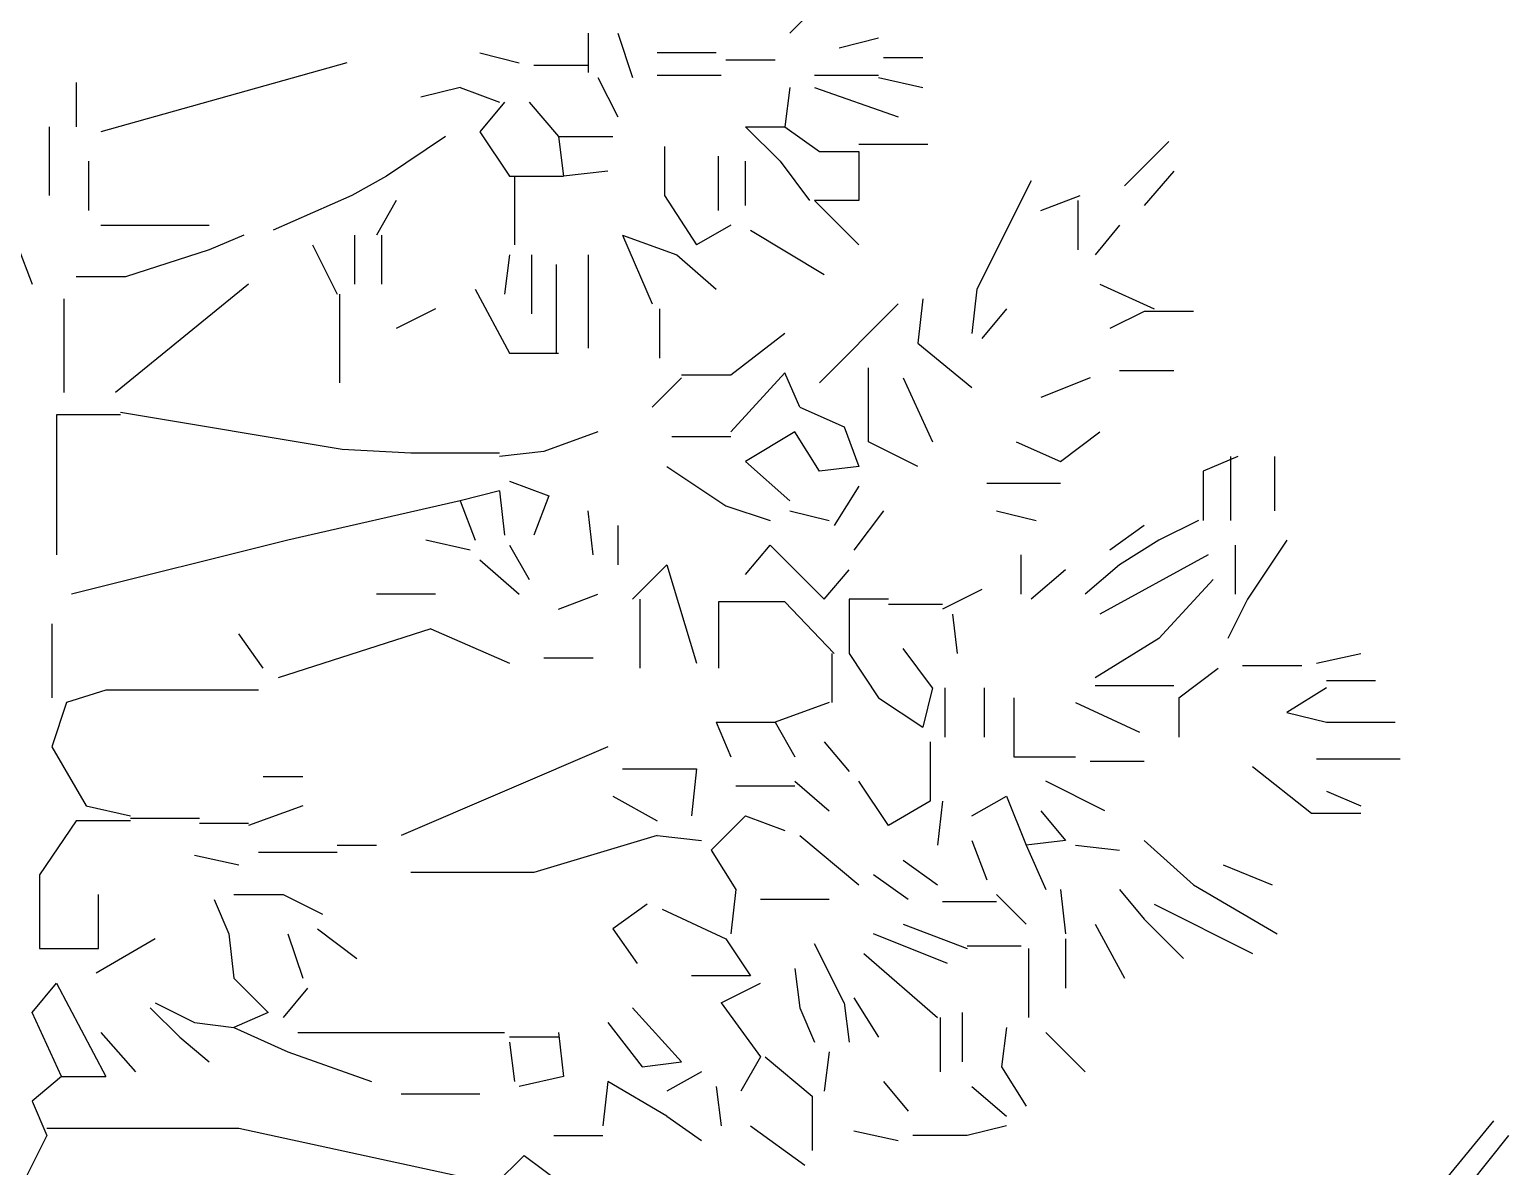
# Model space of a CAD drawing. Header units: metres. Extents: x -2.5 to 2, y 0 to 11.
# Drawn here: x 0.052 to 1.575, y 6.858 to 8.028 of the extents above; entities that cross this region are included whole.
import ezdxf

# ---------------------------------------------------------------- set-up
doc = ezdxf.new("R2010")
doc.units = ezdxf.units.M
doc.header["$LTSCALE"] = 0.2

msp = doc.modelspace()

# ---------------------------------------------------------------- linework, layer by layer
at = {"linetype": 'Continuous'}
for p, q in [((0.8655, 8.0548), (0.8351, 8.0244)), ((0.6274, 8.0244), (0.6274, 7.9839)), ((0.6578, 8.0244), (0.673, 7.9788)), ((0.6578, 8.0244), (0.673, 7.9788)), ((0.9263, 8.0194), (0.8857, 8.0092)), ((0.9263, 8.0194), (0.8857, 8.0092)), ((0.9263, 8.0194), (0.8857, 8.0092)), ((0.3791, 7.994), (0.1258, 7.9231)), ((0.5159, 8.0042), (0.5565, 7.994)), ((0.7591, 8.0042), (0.6983, 8.0042)), ((0.8199, 7.9966), (0.7692, 7.9966)), ((0.9718, 7.9991), (0.9313, 7.9991)), ((0.5716, 7.9915), (0.6274, 7.9915)), ((0.5716, 7.9915), (0.6274, 7.9915)), ((0.5716, 7.9915), (0.6274, 7.9915)), ((0.5716, 7.9915), (0.6274, 7.9915)), ((0.6375, 7.9788), (0.6578, 7.9383)), ((0.6375, 7.9788), (0.6578, 7.9383)), ((0.6375, 7.9788), (0.6578, 7.9383)), ((0.6983, 7.9814), (0.7642, 7.9814)), ((0.6983, 7.9814), (0.7642, 7.9814)), ((0.8604, 7.9814), (0.9263, 7.9814)), ((0.8604, 7.9814), (0.9263, 7.9814)), ((0.8604, 7.9814), (0.9263, 7.9814)), ((0.8604, 7.9814), (0.9263, 7.9814)), ((0.8604, 7.9814), (0.9263, 7.9814)), ((0.8604, 7.9814), (0.9263, 7.9814)), ((0.9263, 7.9788), (0.9718, 7.9687)), ((0.9263, 7.9788), (0.9718, 7.9687)), ((0.1005, 7.9738), (0.1005, 7.9282)), ((0.1005, 7.9738), (0.1005, 7.9282)), ((0.1005, 7.9738), (0.1005, 7.9282)), ((0.1005, 7.9738), (0.1005, 7.9282)), ((0.1005, 7.9738), (0.1005, 7.9282)), ((0.4957, 7.9687), (0.4551, 7.9586)), ((0.4957, 7.9687), (0.4551, 7.9586)), ((0.4957, 7.9687), (0.4551, 7.9586)), ((0.4957, 7.9687), (0.4551, 7.9586)), ((0.4957, 7.9687), (0.4551, 7.9586)), ((0.4957, 7.9687), (0.4551, 7.9586)), ((0.4957, 7.9687), (0.5362, 7.9535)), ((0.8351, 7.9687), (0.83, 7.9282)), ((0.8604, 7.9687), (0.9465, 7.9383)), ((0.5413, 7.9535), (0.5159, 7.9231)), ((0.5413, 7.9535), (0.5159, 7.9231)), ((0.5413, 7.9535), (0.5159, 7.9231)), ((0.5413, 7.9535), (0.5159, 7.9231)), ((0.5666, 7.9535), (0.597, 7.918)), ((0.0726, 7.9282), (0.0726, 7.8573)), ((0.4805, 7.918), (0.4197, 7.8775)), ((0.5159, 7.9231), (0.5463, 7.8775)), ((0.5159, 7.9231), (0.5463, 7.8775)), ((0.5159, 7.9231), (0.5463, 7.8775)), ((0.5159, 7.9231), (0.5463, 7.8775)), ((0.5159, 7.9231), (0.5463, 7.8775)), ((0.5159, 7.9231), (0.5463, 7.8775)), ((0.5159, 7.9231), (0.5463, 7.8775)), ((0.5159, 7.9231), (0.5463, 7.8775)), ((0.5159, 7.9231), (0.5463, 7.8775)), ((0.5159, 7.9231), (0.5463, 7.8775)), ((0.5159, 7.9231), (0.5463, 7.8775)), ((0.597, 7.918), (0.602, 7.8775)), ((0.597, 7.918), (0.6527, 7.918)), ((0.597, 7.918), (0.602, 7.8775)), ((0.7895, 7.9282), (0.83, 7.9282)), ((0.7895, 7.9282), (0.83, 7.9282)), ((0.7895, 7.9282), (0.8249, 7.8927)), ((0.83, 7.9282), (0.8655, 7.9028)), ((0.7059, 7.9079), (0.7059, 7.8573)), ((0.8655, 7.9028), (0.906, 7.9028)), ((0.906, 7.9104), (0.9769, 7.9104)), ((0.906, 7.9028), (0.906, 7.8522)), ((0.906, 7.9028), (0.906, 7.8522)), ((0.906, 7.9028), (0.906, 7.8522)), ((0.906, 7.9028), (0.906, 7.8522)), ((0.906, 7.9028), (0.906, 7.8522)), ((0.906, 7.9028), (0.906, 7.8522)), ((0.906, 7.9028), (0.906, 7.8522)), ((0.906, 7.9028), (0.906, 7.8522)), ((0.906, 7.9028), (0.906, 7.8522)), ((0.906, 7.9028), (0.906, 7.8522)), ((0.906, 7.9028), (0.906, 7.8522)), ((0.906, 7.9028), (0.906, 7.8522)), ((0.906, 7.9028), (0.906, 7.8522)), ((1.2252, 7.913), (1.1796, 7.8674)), ((1.2252, 7.913), (1.1796, 7.8674)), ((0.1132, 7.8927), (0.1132, 7.8421)), ((0.1132, 7.8927), (0.1132, 7.8421)), ((0.1132, 7.8927), (0.1132, 7.8421)), ((0.1132, 7.8927), (0.1132, 7.8421)), ((0.7616, 7.8421), (0.7616, 7.8978)), ((0.7895, 7.8471), (0.7895, 7.8927)), ((0.7895, 7.8471), (0.7895, 7.8927)), ((0.7895, 7.8471), (0.7895, 7.8927)), ((0.7895, 7.8471), (0.7895, 7.8927)), ((0.7895, 7.8471), (0.7895, 7.8927)), ((0.7895, 7.8471), (0.7895, 7.8927)), ((0.7895, 7.8471), (0.7895, 7.8927)), ((0.8249, 7.8927), (0.8553, 7.8522)), ((0.4197, 7.8775), (0.3842, 7.8573)), ((0.5463, 7.8775), (0.602, 7.8775)), ((0.5514, 7.8775), (0.5514, 7.8066)), ((0.5514, 7.8775), (0.5514, 7.8066)), ((0.5514, 7.8775), (0.5514, 7.8066)), ((0.5514, 7.8775), (0.5514, 7.8066)), ((0.5514, 7.8775), (0.5514, 7.8066)), ((0.6476, 7.8826), (0.602, 7.8775)), ((1.0833, 7.8724), (1.0276, 7.761)), ((1.0833, 7.8724), (1.0276, 7.761)), ((1.2302, 7.8826), (1.1998, 7.8471)), ((1.2302, 7.8826), (1.1998, 7.8471)), ((1.2302, 7.8826), (1.1998, 7.8471)), ((0.3842, 7.8573), (0.3031, 7.8218)), ((0.3842, 7.8573), (0.3031, 7.8218)), ((0.3842, 7.8573), (0.3031, 7.8218)), ((0.3842, 7.8573), (0.3031, 7.8218)), ((0.3842, 7.8573), (0.3031, 7.8218)), ((0.3842, 7.8573), (0.3031, 7.8218)), ((0.3842, 7.8573), (0.3031, 7.8218)), ((0.3842, 7.8573), (0.3031, 7.8218)), ((0.3842, 7.8573), (0.3031, 7.8218)), ((0.7059, 7.8573), (0.7388, 7.8066)), ((1.0934, 7.8421), (1.134, 7.8573)), ((0.4298, 7.8522), (0.4095, 7.8167)), ((0.4298, 7.8522), (0.4095, 7.8167)), ((0.4298, 7.8522), (0.4095, 7.8167)), ((0.4298, 7.8522), (0.4095, 7.8167)), ((0.906, 7.8522), (0.8604, 7.8522)), ((0.906, 7.8522), (0.8604, 7.8522)), ((0.906, 7.8522), (0.8604, 7.8522)), ((0.8604, 7.8522), (0.906, 7.8066)), ((0.906, 7.8522), (0.8604, 7.8522)), ((0.906, 7.8522), (0.8604, 7.8522)), ((0.906, 7.8522), (0.8604, 7.8522)), ((0.906, 7.8522), (0.8604, 7.8522)), ((0.906, 7.8522), (0.8604, 7.8522)), ((0.906, 7.8522), (0.8604, 7.8522)), ((0.8604, 7.8522), (0.906, 7.8066)), ((0.906, 7.8522), (0.8604, 7.8522)), ((0.8604, 7.8522), (0.906, 7.8066)), ((0.8604, 7.8522), (0.906, 7.8066)), ((0.906, 7.8522), (0.8604, 7.8522)), ((0.906, 7.8522), (0.8604, 7.8522)), ((0.906, 7.8522), (0.8604, 7.8522)), ((1.1314, 7.8522), (1.1314, 7.8015)), ((0.1258, 7.8269), (0.2373, 7.8269)), ((0.1258, 7.8269), (0.2373, 7.8269)), ((0.1258, 7.8269), (0.2373, 7.8269)), ((0.1258, 7.8269), (0.2373, 7.8269)), ((0.7743, 7.8269), (0.7388, 7.8066)), ((0.7743, 7.8269), (0.7388, 7.8066)), ((1.1745, 7.8269), (1.1492, 7.7965)), ((1.1745, 7.8269), (1.1492, 7.7965)), ((1.1745, 7.8269), (1.1492, 7.7965)), ((0.2728, 7.8167), (0.2373, 7.8015)), ((0.2728, 7.8167), (0.2373, 7.8015)), ((0.2728, 7.8167), (0.2373, 7.8015)), ((0.2728, 7.8167), (0.2373, 7.8015)), ((0.2728, 7.8167), (0.2373, 7.8015)), ((0.2728, 7.8167), (0.2373, 7.8015)), ((0.2728, 7.8167), (0.2373, 7.8015)), ((0.2728, 7.8167), (0.2373, 7.8015)), ((0.3867, 7.8167), (0.3867, 7.7661)), ((0.3867, 7.8167), (0.3867, 7.7661)), ((0.3867, 7.8167), (0.3867, 7.7661)), ((0.3867, 7.8167), (0.3867, 7.7661)), ((0.4146, 7.8167), (0.4146, 7.7661)), ((0.4146, 7.8167), (0.4146, 7.7661)), ((0.4146, 7.8167), (0.4146, 7.7661)), ((0.4146, 7.8167), (0.4146, 7.7661)), ((0.6628, 7.8167), (0.7186, 7.7965)), ((0.6628, 7.8167), (0.7186, 7.7965)), ((0.6628, 7.8167), (0.7186, 7.7965)), ((0.6628, 7.8167), (0.7186, 7.7965)), ((0.6628, 7.8167), (0.7186, 7.7965)), ((0.6628, 7.8167), (0.6932, 7.7458)), ((0.6628, 7.8167), (0.6932, 7.7458)), ((0.7945, 7.8218), (0.8705, 7.7762)), ((0.7945, 7.8218), (0.8705, 7.7762)), ((0.7945, 7.8218), (0.8705, 7.7762)), ((0.7945, 7.8218), (0.8705, 7.7762)), ((0.0397, 7.8066), (0.0549, 7.7661)), ((0.0397, 7.8066), (0.0549, 7.7661)), ((0.2373, 7.8015), (0.1512, 7.7737)), ((0.2373, 7.8015), (0.1512, 7.7737)), ((0.3437, 7.8066), (0.369, 7.7559)), ((0.3437, 7.8066), (0.369, 7.7559)), ((0.3437, 7.8066), (0.369, 7.7559)), ((0.3437, 7.8066), (0.369, 7.7559)), ((0.3437, 7.8066), (0.369, 7.7559)), ((0.3437, 7.8066), (0.369, 7.7559)), ((0.3437, 7.8066), (0.369, 7.7559)), ((0.3437, 7.8066), (0.369, 7.7559)), ((0.5463, 7.7965), (0.5413, 7.7559)), ((0.5463, 7.7965), (0.5413, 7.7559)), ((0.5463, 7.7965), (0.5413, 7.7559)), ((0.5463, 7.7965), (0.5413, 7.7559)), ((0.5463, 7.7965), (0.5413, 7.7559)), ((0.5463, 7.7965), (0.5413, 7.7559)), ((0.5463, 7.7965), (0.5413, 7.7559)), ((0.5691, 7.7965), (0.5691, 7.7357)), ((0.6274, 7.7965), (0.6274, 7.7002)), ((0.6274, 7.7965), (0.6274, 7.7002)), ((0.6274, 7.7965), (0.6274, 7.7002)), ((0.6274, 7.7965), (0.6274, 7.7002)), ((0.6274, 7.7965), (0.6274, 7.7002)), ((0.7186, 7.7965), (0.7591, 7.761)), ((0.5944, 7.7863), (0.5944, 7.6951)), ((0.1512, 7.7737), (0.1005, 7.7737)), ((0.1512, 7.7737), (0.1005, 7.7737)), ((0.2778, 7.7661), (0.141, 7.6546)), ((0.2778, 7.7661), (0.141, 7.6546)), ((0.2778, 7.7661), (0.141, 7.6546)), ((0.2778, 7.7661), (0.141, 7.6546)), ((1.1542, 7.7661), (1.21, 7.7407)), ((0.0878, 7.7509), (0.0878, 7.6546)), ((0.0878, 7.7509), (0.0878, 7.6546)), ((0.3715, 7.7559), (0.3715, 7.6647)), ((0.5109, 7.761), (0.5463, 7.6951)), ((0.5109, 7.761), (0.5463, 7.6951)), ((0.9718, 7.7509), (0.9668, 7.7053)), ((1.0276, 7.761), (1.0225, 7.7154)), ((0.4703, 7.7407), (0.4298, 7.7205)), ((0.7008, 7.7407), (0.7008, 7.6901)), ((0.7008, 7.7407), (0.7008, 7.6901)), ((0.9465, 7.7458), (0.8655, 7.6647)), ((1.058, 7.7407), (1.0326, 7.7103)), ((1.1998, 7.7382), (1.1644, 7.7205)), ((1.1998, 7.7382), (1.1644, 7.7205)), ((1.1998, 7.7382), (1.1644, 7.7205)), ((1.1998, 7.7382), (1.1644, 7.7205)), ((1.1998, 7.7382), (1.1644, 7.7205)), ((1.2505, 7.7382), (1.1998, 7.7382)), ((1.2505, 7.7382), (1.1998, 7.7382)), ((1.2505, 7.7382), (1.1998, 7.7382)), ((1.2505, 7.7382), (1.1998, 7.7382)), ((1.2505, 7.7382), (1.1998, 7.7382)), ((0.83, 7.7154), (0.7743, 7.6724)), ((0.83, 7.7154), (0.7743, 7.6724)), ((0.83, 7.7154), (0.7743, 7.6724)), ((0.83, 7.7154), (0.7743, 7.6724)), ((0.83, 7.7154), (0.7743, 7.6724)), ((0.9668, 7.7053), (1.0225, 7.6597)), ((0.5463, 7.6951), (0.597, 7.6951)), ((0.5463, 7.6951), (0.597, 7.6951)), ((0.83, 7.6749), (0.7743, 7.6141)), ((0.8452, 7.6394), (0.83, 7.6749)), ((0.9161, 7.604), (0.9161, 7.6799)), ((1.1745, 7.6774), (1.2302, 7.6774)), ((1.1745, 7.6774), (1.2302, 7.6774)), ((1.1745, 7.6774), (1.2302, 7.6774)), ((1.1745, 7.6774), (1.2302, 7.6774)), ((0.7236, 7.6698), (0.6932, 7.6394)), ((0.7236, 7.6698), (0.6932, 7.6394)), ((0.7236, 7.6698), (0.6932, 7.6394)), ((0.7236, 7.6698), (0.6932, 7.6394)), ((0.7743, 7.6724), (0.7236, 7.6724)), ((0.7743, 7.6724), (0.7236, 7.6724)), ((0.7743, 7.6724), (0.7236, 7.6724)), ((0.7743, 7.6724), (0.7236, 7.6724)), ((0.7743, 7.6724), (0.7236, 7.6724)), ((0.9516, 7.6698), (0.982, 7.604)), ((1.1441, 7.6698), (1.0934, 7.6495)), ((0.1461, 7.6318), (0.0802, 7.6318)), ((0.0802, 7.6318), (0.0802, 7.5381)), ((0.1461, 7.6318), (0.0802, 7.6318)), ((0.0802, 7.6318), (0.0802, 7.5381)), ((0.1461, 7.6344), (0.3741, 7.5964)), ((0.1461, 7.6344), (0.3741, 7.5964)), ((0.1461, 7.6344), (0.3741, 7.5964)), ((0.1461, 7.6344), (0.3741, 7.5964)), ((0.8452, 7.6394), (0.8908, 7.6192)), ((0.6375, 7.6141), (0.5818, 7.5938)), ((0.6375, 7.6141), (0.5818, 7.5938)), ((0.6375, 7.6141), (0.5818, 7.5938)), ((0.6375, 7.6141), (0.5818, 7.5938)), ((0.6375, 7.6141), (0.5818, 7.5938)), ((0.6375, 7.6141), (0.5818, 7.5938)), ((0.6375, 7.6141), (0.5818, 7.5938)), ((0.8401, 7.6141), (0.7895, 7.5837)), ((0.8401, 7.6141), (0.7895, 7.5837)), ((0.8401, 7.6141), (0.7895, 7.5837)), ((0.8401, 7.6141), (0.7895, 7.5837)), ((0.8655, 7.5736), (0.8401, 7.6141)), ((0.8908, 7.6192), (0.906, 7.5786)), ((1.1137, 7.5837), (1.1542, 7.6141)), ((1.1137, 7.5837), (1.1542, 7.6141)), ((1.1137, 7.5837), (1.1542, 7.6141)), ((1.1137, 7.5837), (1.1542, 7.6141)), ((0.7743, 7.609), (0.7135, 7.609)), ((0.7743, 7.609), (0.7135, 7.609)), ((0.9668, 7.5786), (0.9161, 7.604)), ((1.0681, 7.604), (1.1137, 7.5837)), ((1.0681, 7.604), (1.1137, 7.5837)), ((0.3741, 7.5964), (0.445, 7.5926)), ((0.3741, 7.5964), (0.445, 7.5926)), ((0.3741, 7.5964), (0.445, 7.5926)), ((0.3741, 7.5964), (0.445, 7.5926)), ((0.445, 7.5926), (0.5362, 7.5926)), ((0.445, 7.5926), (0.5362, 7.5926)), ((0.445, 7.5926), (0.5362, 7.5926)), ((0.445, 7.5926), (0.5362, 7.5926)), ((0.5818, 7.5938), (0.5362, 7.5888)), ((0.5818, 7.5938), (0.5362, 7.5888)), ((0.5818, 7.5938), (0.5362, 7.5888)), ((0.5818, 7.5938), (0.5362, 7.5888)), ((0.5818, 7.5938), (0.5362, 7.5888)), ((0.5818, 7.5938), (0.5362, 7.5888)), ((0.5818, 7.5938), (0.5362, 7.5888)), ((0.7895, 7.5837), (0.8351, 7.5432)), ((0.7895, 7.5837), (0.8351, 7.5432)), ((1.2961, 7.5888), (1.2606, 7.5736)), ((1.2961, 7.5888), (1.2606, 7.5736)), ((1.2961, 7.5888), (1.2606, 7.5736)), ((1.2961, 7.5888), (1.2606, 7.5736)), ((1.2885, 7.5888), (1.2885, 7.5229)), ((1.3341, 7.533), (1.3341, 7.5888)), ((1.3341, 7.533), (1.3341, 7.5888)), ((1.3341, 7.533), (1.3341, 7.5888)), ((1.3341, 7.533), (1.3341, 7.5888)), ((0.7084, 7.5786), (0.7692, 7.5381)), ((0.7084, 7.5786), (0.7692, 7.5381)), ((0.906, 7.5786), (0.8655, 7.5736)), ((1.2606, 7.5736), (1.2606, 7.5229)), ((1.2606, 7.5736), (1.2606, 7.5229)), ((1.2606, 7.5736), (1.2606, 7.5229)), ((1.2606, 7.5736), (1.2606, 7.5229)), ((0.5362, 7.5533), (0.4957, 7.5432)), ((0.5362, 7.5533), (0.4957, 7.5432)), ((0.5362, 7.5533), (0.5413, 7.5077)), ((0.5463, 7.5634), (0.5868, 7.5482)), ((0.906, 7.5584), (0.8807, 7.5178)), ((0.906, 7.5584), (0.8807, 7.5178)), ((0.906, 7.5584), (0.8807, 7.5178)), ((1.1137, 7.5609), (1.0377, 7.5609)), ((1.1137, 7.5609), (1.0377, 7.5609)), ((1.1137, 7.5609), (1.0377, 7.5609)), ((1.1137, 7.5609), (1.0377, 7.5609)), ((1.1137, 7.5609), (1.0377, 7.5609)), ((1.1137, 7.5609), (1.0377, 7.5609)), ((0.0802, 7.5381), (0.0802, 7.4874)), ((0.0802, 7.5381), (0.0802, 7.4874)), ((0.4957, 7.5432), (0.3183, 7.5026)), ((0.4957, 7.5432), (0.5109, 7.5026)), ((0.4957, 7.5432), (0.5109, 7.5026)), ((0.4957, 7.5432), (0.5109, 7.5026)), ((0.4957, 7.5432), (0.5109, 7.5026)), ((0.4957, 7.5432), (0.5109, 7.5026)), ((0.5868, 7.5482), (0.5716, 7.5077)), ((0.7692, 7.5381), (0.8148, 7.5229)), ((0.7692, 7.5381), (0.8148, 7.5229)), ((0.7692, 7.5381), (0.8148, 7.5229)), ((0.6324, 7.4874), (0.6274, 7.533)), ((0.8351, 7.533), (0.8756, 7.5229)), ((0.8351, 7.533), (0.8756, 7.5229)), ((0.8351, 7.533), (0.8756, 7.5229)), ((0.9313, 7.533), (0.9009, 7.4925)), ((0.9313, 7.533), (0.9009, 7.4925)), ((0.9313, 7.533), (0.9009, 7.4925)), ((0.9313, 7.533), (0.9009, 7.4925)), ((0.9313, 7.533), (0.9009, 7.4925)), ((1.0478, 7.533), (1.0884, 7.5229)), ((1.2555, 7.5229), (1.215, 7.5026)), ((0.6578, 7.5178), (0.6578, 7.4773)), ((1.1998, 7.5178), (1.1644, 7.4925)), ((0.3183, 7.5026), (0.0954, 7.4469)), ((0.5058, 7.4925), (0.4602, 7.5026)), ((0.5058, 7.4925), (0.4602, 7.5026)), ((0.5058, 7.4925), (0.4602, 7.5026)), ((0.5058, 7.4925), (0.4602, 7.5026)), ((0.5058, 7.4925), (0.4602, 7.5026)), ((0.5463, 7.4976), (0.5666, 7.4621)), ((0.5463, 7.4976), (0.5666, 7.4621)), ((0.5463, 7.4976), (0.5666, 7.4621)), ((0.5463, 7.4976), (0.5666, 7.4621)), ((0.7895, 7.4672), (0.8148, 7.4976)), ((0.7895, 7.4672), (0.8148, 7.4976)), ((0.8148, 7.4976), (0.8705, 7.4418)), ((0.8148, 7.4976), (0.8705, 7.4418)), ((1.215, 7.5026), (1.1745, 7.4773)), ((1.215, 7.5026), (1.1745, 7.4773)), ((1.215, 7.5026), (1.1745, 7.4773)), ((1.215, 7.5026), (1.1745, 7.4773)), ((1.2935, 7.4976), (1.2935, 7.4469)), ((1.2935, 7.4976), (1.2935, 7.4469)), ((1.2935, 7.4976), (1.2935, 7.4469)), ((1.2935, 7.4976), (1.2935, 7.4469)), ((1.2935, 7.4976), (1.2935, 7.4469)), ((1.3467, 7.5026), (1.3062, 7.4418)), ((1.3467, 7.5026), (1.3062, 7.4418)), ((1.3467, 7.5026), (1.3062, 7.4418)), ((0.5159, 7.4824), (0.5565, 7.4469)), ((0.673, 7.4418), (0.7084, 7.4773)), ((0.673, 7.4418), (0.7084, 7.4773)), ((0.673, 7.4418), (0.7084, 7.4773)), ((0.673, 7.4418), (0.7084, 7.4773)), ((0.7084, 7.4773), (0.7388, 7.376)), ((0.7084, 7.4773), (0.7388, 7.376)), ((0.7084, 7.4773), (0.7388, 7.376)), ((0.7084, 7.4773), (0.7388, 7.376)), ((1.0732, 7.4469), (1.0732, 7.4874)), ((1.1745, 7.4773), (1.139, 7.4469)), ((1.2657, 7.4874), (1.1542, 7.4266)), ((1.2657, 7.4874), (1.1542, 7.4266)), ((0.8705, 7.4418), (0.8959, 7.4722)), ((0.8705, 7.4418), (0.8959, 7.4722)), ((1.1188, 7.4722), (1.0833, 7.4418)), ((1.2707, 7.4621), (1.215, 7.4013)), ((1.2707, 7.4621), (1.215, 7.4013)), ((0.4703, 7.4469), (0.4095, 7.4469)), ((0.4703, 7.4469), (0.4095, 7.4469)), ((0.4703, 7.4469), (0.4095, 7.4469)), ((0.597, 7.4317), (0.6375, 7.4469)), ((0.597, 7.4317), (0.6375, 7.4469)), ((0.597, 7.4317), (0.6375, 7.4469)), ((0.597, 7.4317), (0.6375, 7.4469)), ((0.597, 7.4317), (0.6375, 7.4469)), ((1.0326, 7.452), (0.9921, 7.4317)), ((0.6806, 7.4418), (0.6806, 7.3709)), ((0.6806, 7.4418), (0.6806, 7.3709)), ((0.6806, 7.4418), (0.6806, 7.3709)), ((0.6806, 7.4418), (0.6806, 7.3709)), ((0.6806, 7.4418), (0.6806, 7.3709)), ((0.83, 7.4393), (0.7616, 7.4393)), ((0.7616, 7.4393), (0.7616, 7.3709)), ((0.83, 7.4393), (0.7616, 7.4393)), ((0.7616, 7.4393), (0.7616, 7.3709)), ((0.83, 7.4393), (0.7616, 7.4393)), ((0.7616, 7.4393), (0.7616, 7.3709)), ((0.83, 7.4393), (0.7616, 7.4393)), ((0.7616, 7.4393), (0.7616, 7.3709)), ((0.83, 7.4393), (0.7616, 7.4393)), ((0.7616, 7.4393), (0.7616, 7.3709)), ((0.83, 7.4393), (0.7616, 7.4393)), ((0.7616, 7.4393), (0.7616, 7.3709)), ((0.8807, 7.3861), (0.83, 7.4393)), ((0.8807, 7.3861), (0.83, 7.4393)), ((0.8807, 7.3861), (0.83, 7.4393)), ((0.8807, 7.3861), (0.83, 7.4393)), ((0.8807, 7.3861), (0.83, 7.4393)), ((0.8807, 7.3861), (0.83, 7.4393)), ((0.9364, 7.4418), (0.8959, 7.4418)), ((0.8959, 7.4418), (0.8959, 7.3861)), ((0.9364, 7.4418), (0.8959, 7.4418)), ((0.8959, 7.4418), (0.8959, 7.3861)), ((0.9364, 7.4418), (0.8959, 7.4418)), ((0.8959, 7.4418), (0.8959, 7.3861)), ((0.9364, 7.4418), (0.8959, 7.4418)), ((0.8959, 7.4418), (0.8959, 7.3861)), ((0.9364, 7.4368), (0.9921, 7.4368)), ((0.9364, 7.4368), (0.9921, 7.4368)), ((1.3062, 7.4418), (1.2859, 7.4013)), ((0.0752, 7.4165), (0.0752, 7.3405)), ((0.0752, 7.4165), (0.0752, 7.3405)), ((1.0023, 7.4266), (1.0073, 7.3861)), ((0.293, 7.3709), (0.2677, 7.4064)), ((0.293, 7.3709), (0.2677, 7.4064)), ((0.293, 7.3709), (0.2677, 7.4064)), ((0.293, 7.3709), (0.2677, 7.4064)), ((0.293, 7.3709), (0.2677, 7.4064)), ((0.4653, 7.4115), (0.3082, 7.3608)), ((0.4653, 7.4115), (0.3082, 7.3608)), ((0.4653, 7.4115), (0.3082, 7.3608)), ((0.4653, 7.4115), (0.3082, 7.3608)), ((0.4653, 7.4115), (0.5463, 7.376)), ((1.215, 7.4013), (1.1492, 7.3608)), ((1.215, 7.4013), (1.1492, 7.3608)), ((0.8781, 7.3861), (0.8781, 7.3355)), ((0.8781, 7.3861), (0.8781, 7.3355)), ((0.8781, 7.3861), (0.8781, 7.3355)), ((0.8781, 7.3861), (0.8781, 7.3355)), ((0.8781, 7.3861), (0.8781, 7.3355)), ((0.8959, 7.3861), (0.9263, 7.3405)), ((0.8959, 7.3861), (0.9263, 7.3405)), ((0.8959, 7.3861), (0.9263, 7.3405)), ((0.982, 7.3507), (0.9516, 7.3912)), ((1.3771, 7.376), (1.4227, 7.3861)), ((1.3771, 7.376), (1.4227, 7.3861)), ((0.6324, 7.3811), (0.5818, 7.3811)), ((1.2353, 7.3405), (1.2758, 7.3709)), ((1.3011, 7.3735), (1.3619, 7.3735)), ((1.1492, 7.3532), (1.2302, 7.3532)), ((1.1492, 7.3532), (1.2302, 7.3532)), ((1.1492, 7.3532), (1.2302, 7.3532)), ((1.3873, 7.3583), (1.4379, 7.3583)), ((1.3873, 7.3583), (1.4379, 7.3583)), ((1.3873, 7.3583), (1.4379, 7.3583)), ((0.1309, 7.3481), (0.0904, 7.3355)), ((0.288, 7.3481), (0.1309, 7.3481)), ((0.9263, 7.3405), (0.9718, 7.3101)), ((0.9263, 7.3405), (0.9718, 7.3101)), ((0.982, 7.3507), (0.9718, 7.3101)), ((0.9946, 7.3507), (0.9946, 7.3)), ((1.0352, 7.3507), (1.0352, 7.3)), ((1.0352, 7.3507), (1.0352, 7.3)), ((1.0352, 7.3507), (1.0352, 7.3)), ((1.0352, 7.3507), (1.0352, 7.3)), ((1.0352, 7.3507), (1.0352, 7.3)), ((1.0352, 7.3507), (1.0352, 7.3)), ((1.0352, 7.3507), (1.0352, 7.3)), ((1.0352, 7.3507), (1.0352, 7.3)), ((1.0352, 7.3507), (1.0352, 7.3)), ((1.0656, 7.3405), (1.0656, 7.2797)), ((1.2353, 7.3405), (1.2353, 7.3)), ((1.2353, 7.3405), (1.2353, 7.3)), ((1.3873, 7.3507), (1.3467, 7.3253)), ((0.0904, 7.3355), (0.0752, 7.2899)), ((0.0904, 7.3355), (0.0752, 7.2899)), ((0.8756, 7.3355), (0.8199, 7.3152)), ((1.1289, 7.3355), (1.1948, 7.3051)), ((1.1289, 7.3355), (1.1948, 7.3051)), ((1.1289, 7.3355), (1.1948, 7.3051)), ((1.1289, 7.3355), (1.1948, 7.3051)), ((1.1289, 7.3355), (1.1948, 7.3051)), ((1.1289, 7.3355), (1.1948, 7.3051)), ((1.1289, 7.3355), (1.1948, 7.3051)), ((1.1289, 7.3355), (1.1948, 7.3051)), ((1.3467, 7.3253), (1.3873, 7.3152)), ((0.7591, 7.3152), (0.7743, 7.2797)), ((0.7591, 7.3152), (0.8199, 7.3152)), ((0.8199, 7.3152), (0.8401, 7.2797)), ((1.3873, 7.3152), (1.4582, 7.3152)), ((0.8705, 7.2949), (0.8959, 7.2645)), ((0.9795, 7.2949), (0.9795, 7.2341)), ((0.0752, 7.2899), (0.1107, 7.2291)), ((0.0752, 7.2899), (0.1107, 7.2291)), ((0.6476, 7.2899), (0.4349, 7.1987)), ((1.0656, 7.2797), (1.1289, 7.2797)), ((1.4632, 7.2772), (1.3771, 7.2772)), ((1.4632, 7.2772), (1.3771, 7.2772)), ((1.4632, 7.2772), (1.3771, 7.2772)), ((0.6628, 7.2671), (0.7388, 7.2671)), ((0.7388, 7.2671), (0.7338, 7.2189)), ((1.1998, 7.2747), (1.1441, 7.2747)), ((1.3113, 7.2696), (1.3721, 7.2215)), ((1.3113, 7.2696), (1.3721, 7.2215)), ((0.293, 7.2595), (0.3336, 7.2595)), ((0.8401, 7.2493), (0.7794, 7.2493)), ((0.8401, 7.2493), (0.7794, 7.2493)), ((0.8401, 7.2493), (0.7794, 7.2493)), ((0.8401, 7.2493), (0.7794, 7.2493)), ((0.8401, 7.2544), (0.8756, 7.224)), ((0.8401, 7.2544), (0.8756, 7.224)), ((0.9364, 7.2088), (0.906, 7.2544)), ((1.1593, 7.224), (1.0985, 7.2544)), ((0.6527, 7.2392), (0.6983, 7.2139)), ((0.9795, 7.2341), (0.9364, 7.2088)), ((0.9921, 7.2341), (0.9871, 7.1886)), ((0.9921, 7.2341), (0.9871, 7.1886)), ((0.9921, 7.2341), (0.9871, 7.1886)), ((0.9921, 7.2341), (0.9871, 7.1886)), ((0.9921, 7.2341), (0.9871, 7.1886)), ((0.9921, 7.2341), (0.9871, 7.1886)), ((0.9921, 7.2341), (0.9871, 7.1886)), ((0.9921, 7.2341), (0.9871, 7.1886)), ((1.0225, 7.2189), (1.058, 7.2392)), ((1.0225, 7.2189), (1.058, 7.2392)), ((1.0225, 7.2189), (1.058, 7.2392)), ((1.058, 7.2392), (1.0782, 7.1886)), ((1.058, 7.2392), (1.0782, 7.1886)), ((1.058, 7.2392), (1.0782, 7.1886)), ((1.3873, 7.2443), (1.4227, 7.2291)), ((1.3873, 7.2443), (1.4227, 7.2291)), ((1.3873, 7.2443), (1.4227, 7.2291)), ((0.1107, 7.2291), (0.1562, 7.2189)), ((0.1107, 7.2291), (0.1562, 7.2189)), ((0.1562, 7.2164), (0.2272, 7.2164)), ((0.3336, 7.2291), (0.2778, 7.2088)), ((0.7895, 7.2189), (0.754, 7.1835)), ((0.7895, 7.2189), (0.754, 7.1835)), ((0.7895, 7.2189), (0.754, 7.1835)), ((0.7895, 7.2189), (0.754, 7.1835)), ((0.7895, 7.2189), (0.83, 7.2038)), ((1.0934, 7.224), (1.1188, 7.1936)), ((1.3721, 7.2215), (1.4227, 7.2215)), ((1.3721, 7.2215), (1.4227, 7.2215)), ((0.1005, 7.2139), (0.0625, 7.1582)), ((0.1562, 7.2139), (0.1005, 7.2139)), ((0.2272, 7.2113), (0.2778, 7.2113)), ((0.2272, 7.2113), (0.2778, 7.2113)), ((0.2272, 7.2113), (0.2778, 7.2113)), ((0.369, 7.1886), (0.4095, 7.1886)), ((0.6983, 7.1987), (0.5716, 7.1607)), ((0.6983, 7.1987), (0.7439, 7.1936)), ((0.6983, 7.1987), (0.7439, 7.1936)), ((0.8452, 7.1987), (0.906, 7.148)), ((1.0225, 7.1936), (1.0377, 7.1531)), ((1.0225, 7.1936), (1.0377, 7.1531)), ((1.0225, 7.1936), (1.0377, 7.1531)), ((1.1188, 7.1936), (1.0782, 7.1886)), ((1.0782, 7.1886), (1.0985, 7.143)), ((1.1289, 7.1886), (1.1745, 7.1835)), ((1.1998, 7.1936), (1.2505, 7.148)), ((0.2221, 7.1784), (0.2677, 7.1683)), ((0.369, 7.181), (0.288, 7.181)), ((0.754, 7.1835), (0.7794, 7.143)), ((0.754, 7.1835), (0.7794, 7.143)), ((0.754, 7.1835), (0.7794, 7.143)), ((0.754, 7.1835), (0.7794, 7.143)), ((0.754, 7.1835), (0.7794, 7.143)), ((0.9516, 7.1734), (0.9871, 7.148)), ((0.0625, 7.1582), (0.0625, 7.0822)), ((0.5716, 7.1607), (0.445, 7.1607)), ((0.9567, 7.1328), (0.9212, 7.1582)), ((1.2809, 7.1683), (1.3315, 7.148)), ((1.2809, 7.1683), (1.3315, 7.148)), ((0.7794, 7.143), (0.7743, 7.0974)), ((0.7794, 7.143), (0.7743, 7.0974)), ((0.7794, 7.143), (0.7743, 7.0974)), ((0.7794, 7.143), (0.7743, 7.0974)), ((1.1137, 7.143), (1.1188, 7.0974)), ((1.1745, 7.143), (1.1998, 7.1126)), ((1.1745, 7.143), (1.1998, 7.1126)), ((1.2505, 7.148), (1.3366, 7.0974)), ((0.1233, 7.0822), (0.1233, 7.1379)), ((0.2424, 7.1328), (0.2576, 7.0974)), ((0.2626, 7.1379), (0.3133, 7.1379)), ((0.2626, 7.1379), (0.3133, 7.1379)), ((0.2626, 7.1379), (0.3133, 7.1379)), ((0.3133, 7.1379), (0.3538, 7.1176)), ((0.3133, 7.1379), (0.3538, 7.1176)), ((0.3133, 7.1379), (0.3538, 7.1176)), ((0.6882, 7.1278), (0.6527, 7.1024)), ((0.6882, 7.1278), (0.6527, 7.1024)), ((0.6882, 7.1278), (0.6527, 7.1024)), ((0.8756, 7.1328), (0.8047, 7.1328)), ((1.0478, 7.1303), (0.9921, 7.1303)), ((1.0478, 7.1303), (0.9921, 7.1303)), ((1.0478, 7.1303), (0.9921, 7.1303)), ((1.0478, 7.1379), (1.0782, 7.1075)), ((1.0478, 7.1379), (1.0782, 7.1075)), ((1.0478, 7.1379), (1.0782, 7.1075)), ((1.0478, 7.1379), (1.0782, 7.1075)), ((1.0478, 7.1379), (1.0782, 7.1075)), ((1.0478, 7.1379), (1.0782, 7.1075)), ((1.21, 7.1278), (1.3113, 7.0771)), ((1.21, 7.1278), (1.3113, 7.0771)), ((1.21, 7.1278), (1.3113, 7.0771)), ((1.21, 7.1278), (1.3113, 7.0771)), ((1.21, 7.1278), (1.3113, 7.0771)), ((0.7034, 7.1227), (0.7692, 7.0923)), ((0.7034, 7.1227), (0.7692, 7.0923)), ((1.1998, 7.1126), (1.2403, 7.072)), ((0.2576, 7.0974), (0.2626, 7.0518)), ((0.3183, 7.0974), (0.3336, 7.0518)), ((0.3183, 7.0974), (0.3336, 7.0518)), ((0.3487, 7.1024), (0.3893, 7.072)), ((0.3487, 7.1024), (0.3893, 7.072)), ((0.6527, 7.1024), (0.678, 7.067)), ((0.6527, 7.1024), (0.678, 7.067)), ((0.6527, 7.1024), (0.678, 7.067)), ((0.6527, 7.1024), (0.678, 7.067)), ((0.6527, 7.1024), (0.678, 7.067)), ((0.6527, 7.1024), (0.678, 7.067)), ((0.6527, 7.1024), (0.678, 7.067)), ((0.9972, 7.067), (0.9212, 7.0974)), ((0.9972, 7.067), (0.9212, 7.0974)), ((0.9972, 7.067), (0.9212, 7.0974)), ((0.9972, 7.067), (0.9212, 7.0974)), ((0.9972, 7.067), (0.9212, 7.0974)), ((0.9972, 7.067), (0.9212, 7.0974)), ((0.9516, 7.1075), (1.0174, 7.0822)), ((0.9516, 7.1075), (1.0174, 7.0822)), ((0.9516, 7.1075), (1.0174, 7.0822)), ((1.1492, 7.1075), (1.1796, 7.0518)), ((1.1492, 7.1075), (1.1796, 7.0518)), ((1.1492, 7.1075), (1.1796, 7.0518)), ((1.1492, 7.1075), (1.1796, 7.0518)), ((1.1492, 7.1075), (1.1796, 7.0518)), ((1.1492, 7.1075), (1.1796, 7.0518)), ((1.1492, 7.1075), (1.1796, 7.0518)), ((0.0625, 7.0822), (0.1233, 7.0822)), ((0.1816, 7.0923), (0.1208, 7.0568)), ((0.1816, 7.0923), (0.1208, 7.0568)), ((0.7692, 7.0923), (0.7945, 7.0543)), ((0.7692, 7.0923), (0.7945, 7.0543)), ((0.8908, 7.0264), (0.8604, 7.0872)), ((0.8908, 7.0264), (0.8604, 7.0872)), ((0.8908, 7.0264), (0.8604, 7.0872)), ((0.8908, 7.0264), (0.8604, 7.0872)), ((0.8908, 7.0264), (0.8604, 7.0872)), ((0.8908, 7.0264), (0.8604, 7.0872)), ((0.8908, 7.0264), (0.8604, 7.0872)), ((1.0732, 7.0847), (1.0174, 7.0847)), ((1.0808, 7.0822), (1.0808, 7.0112)), ((1.0808, 7.0822), (1.0808, 7.0112)), ((1.0808, 7.0822), (1.0808, 7.0112)), ((1.0808, 7.0822), (1.0808, 7.0112)), ((1.0808, 7.0822), (1.0808, 7.0112)), ((1.0808, 7.0822), (1.0808, 7.0112)), ((1.0808, 7.0822), (1.0808, 7.0112)), ((1.1188, 7.0923), (1.1188, 7.0416)), ((0.9111, 7.0771), (0.9871, 7.0112)), ((0.9111, 7.0771), (0.9871, 7.0112)), ((0.9111, 7.0771), (0.9871, 7.0112)), ((0.2626, 7.0518), (0.2981, 7.0163)), ((0.7945, 7.0543), (0.7338, 7.0543)), ((0.7945, 7.0543), (0.7338, 7.0543)), ((0.8401, 7.0619), (0.8452, 7.0214)), ((0.8401, 7.0619), (0.8452, 7.0214)), ((0.8401, 7.0619), (0.8452, 7.0214)), ((0.8401, 7.0619), (0.8452, 7.0214)), ((0.8401, 7.0619), (0.8452, 7.0214)), ((0.8401, 7.0619), (0.8452, 7.0214)), ((0.8401, 7.0619), (0.8452, 7.0214)), ((0.0549, 7.0163), (0.0802, 7.0467)), ((0.0549, 7.0163), (0.0802, 7.0467)), ((0.0802, 7.0467), (0.1309, 6.9505)), ((0.0802, 7.0467), (0.1309, 6.9505)), ((0.3386, 7.0416), (0.3133, 7.0112)), ((0.7642, 7.0264), (0.8047, 7.0467)), ((0.7642, 7.0264), (0.8047, 7.0467)), ((0.7642, 7.0264), (0.8047, 7.0467)), ((0.1765, 7.0214), (0.2069, 6.991)), ((0.1765, 7.0214), (0.2069, 6.991)), ((0.1765, 7.0214), (0.2069, 6.991)), ((0.1765, 7.0214), (0.2069, 6.991)), ((0.1765, 7.0214), (0.2069, 6.991)), ((0.1765, 7.0214), (0.2069, 6.991)), ((0.1765, 7.0214), (0.2069, 6.991)), ((0.1816, 7.0264), (0.2221, 7.0062)), ((0.1816, 7.0264), (0.2221, 7.0062)), ((0.673, 7.0214), (0.7236, 6.9657)), ((0.673, 7.0214), (0.7236, 6.9657)), ((0.673, 7.0214), (0.7236, 6.9657)), ((0.673, 7.0214), (0.7236, 6.9657)), ((0.673, 7.0214), (0.7236, 6.9657)), ((0.7642, 7.0264), (0.8047, 6.9707)), ((0.8452, 7.0214), (0.8604, 6.9859)), ((0.8908, 7.0264), (0.8959, 6.9859)), ((0.9009, 7.0315), (0.9263, 6.991)), ((0.9009, 7.0315), (0.9263, 6.991)), ((0.9009, 7.0315), (0.9263, 6.991)), ((0.9009, 7.0315), (0.9263, 6.991)), ((0.9009, 7.0315), (0.9263, 6.991)), ((0.0853, 6.9505), (0.0549, 7.0163)), ((0.0853, 6.9505), (0.0549, 7.0163)), ((0.2221, 7.0062), (0.2626, 7.0011)), ((0.2221, 7.0062), (0.2626, 7.0011)), ((0.2981, 7.0163), (0.2626, 7.0011)), ((0.6476, 7.0062), (0.6831, 6.9606)), ((0.6476, 7.0062), (0.6831, 6.9606)), ((0.9896, 7.0112), (0.9896, 6.9555)), ((0.9896, 7.0112), (0.9896, 6.9555)), ((0.9896, 7.0112), (0.9896, 6.9555)), ((0.9896, 7.0112), (0.9896, 6.9555)), ((1.0124, 7.0163), (1.0124, 6.9657)), ((1.0124, 7.0163), (1.0124, 6.9657)), ((1.0124, 7.0163), (1.0124, 6.9657)), ((1.0124, 7.0163), (1.0124, 6.9657)), ((1.0124, 7.0163), (1.0124, 6.9657)), ((1.0124, 7.0163), (1.0124, 6.9657)), ((0.1258, 6.996), (0.1613, 6.9555)), ((0.2069, 6.991), (0.2373, 6.9657)), ((0.2069, 6.991), (0.2373, 6.9657)), ((0.2069, 6.991), (0.2373, 6.9657)), ((0.2069, 6.991), (0.2373, 6.9657)), ((0.2626, 7.0011), (0.3183, 6.9758)), ((0.2626, 7.0011), (0.3183, 6.9758)), ((0.3285, 6.996), (0.5413, 6.996)), ((0.3285, 6.996), (0.5413, 6.996)), ((0.597, 6.991), (0.5463, 6.991)), ((0.597, 6.996), (0.602, 6.9505)), ((1.058, 7.0011), (1.0529, 6.9606)), ((1.0985, 6.996), (1.139, 6.9555)), ((1.0985, 6.996), (1.139, 6.9555)), ((0.3183, 6.9758), (0.4045, 6.9454)), ((0.3183, 6.9758), (0.4045, 6.9454)), ((0.3183, 6.9758), (0.4045, 6.9454)), ((0.5463, 6.9859), (0.5514, 6.9454)), ((0.5463, 6.9859), (0.5514, 6.9454)), ((0.5463, 6.9859), (0.5514, 6.9454)), ((0.5463, 6.9859), (0.5514, 6.9454)), ((0.5463, 6.9859), (0.5514, 6.9454)), ((0.5463, 6.9859), (0.5514, 6.9454)), ((0.8756, 6.9758), (0.8705, 6.9353)), ((0.8756, 6.9758), (0.8705, 6.9353)), ((0.6831, 6.9606), (0.7236, 6.9657)), ((0.6831, 6.9606), (0.7236, 6.9657)), ((0.8047, 6.9707), (0.7844, 6.9353)), ((0.8047, 6.9707), (0.7844, 6.9353)), ((0.8047, 6.9707), (0.7844, 6.9353)), ((0.8047, 6.9707), (0.7844, 6.9353)), ((0.8097, 6.9707), (0.8579, 6.9302)), ((0.8097, 6.9707), (0.8579, 6.9302)), ((1.0529, 6.9606), (1.0782, 6.9201)), ((1.0529, 6.9606), (1.0782, 6.9201)), ((1.0529, 6.9606), (1.0782, 6.9201)), ((1.0529, 6.9606), (1.0782, 6.9201)), ((0.0853, 6.9505), (0.0549, 6.9251)), ((0.0853, 6.9505), (0.0549, 6.9251)), ((0.0853, 6.9505), (0.0549, 6.9251)), ((0.0853, 6.9505), (0.0549, 6.9251)), ((0.0853, 6.9505), (0.0549, 6.9251)), ((0.0853, 6.9505), (0.0549, 6.9251)), ((0.0853, 6.9505), (0.1309, 6.9505)), ((0.602, 6.9505), (0.5565, 6.9403)), ((0.6476, 6.9454), (0.6426, 6.8998)), ((0.7084, 6.9099), (0.6476, 6.9454)), ((0.7439, 6.9555), (0.7084, 6.9353)), ((0.9313, 6.9454), (0.9567, 6.915)), ((0.4349, 6.9327), (0.5159, 6.9327)), ((0.7591, 6.9403), (0.7642, 6.8998)), ((0.7591, 6.9403), (0.7642, 6.8998)), ((0.7591, 6.9403), (0.7642, 6.8998)), ((0.8579, 6.9302), (0.8579, 6.8745)), ((0.8579, 6.9302), (0.8579, 6.8745)), ((1.0225, 6.9403), (1.058, 6.9099)), ((1.0225, 6.9403), (1.058, 6.9099)), ((1.0225, 6.9403), (1.058, 6.9099)), ((1.0225, 6.9403), (1.058, 6.9099)), ((0.0549, 6.9251), (0.0701, 6.8897)), ((0.0549, 6.9251), (0.0701, 6.8897)), ((0.0549, 6.9251), (0.0701, 6.8897)), ((0.0549, 6.9251), (0.0701, 6.8897)), ((0.0549, 6.9251), (0.0701, 6.8897)), ((0.0549, 6.9251), (0.0701, 6.8897)), ((0.0701, 6.8973), (0.2677, 6.8973)), ((0.2677, 6.8973), (0.4906, 6.8491)), ((0.7084, 6.9099), (0.7439, 6.8846)), ((0.7945, 6.8998), (0.8503, 6.8593)), ((1.058, 6.8998), (1.0174, 6.8897)), ((1.5595, 6.9049), (1.4886, 6.8187)), ((1.5595, 6.9049), (1.4886, 6.8187)), ((0.0701, 6.8897), (0.0397, 6.8289)), ((0.5919, 6.8897), (0.6426, 6.8897)), ((0.9009, 6.8947), (0.9465, 6.8846)), ((0.9009, 6.8947), (0.9465, 6.8846)), ((1.0174, 6.8897), (0.9617, 6.8897)), ((1.5747, 6.8897), (1.5342, 6.839)), ((0.5615, 6.8694), (0.5311, 6.839)), ((0.5615, 6.8694), (0.602, 6.839))]:
    msp.add_line(p, q, dxfattribs=at)

doc.saveas('drawing.dxf')
